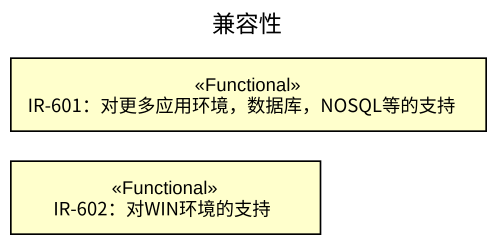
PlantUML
@startuml
title 兼容性
hide circle
hide empty members
class "IR-601：对更多应用环境，数据库，NOSQL等的支持" as IR_601_对更多应用环境_数据库_NOSQL等的支持 <<Functional>>
class "IR-602：对WIN环境的支持" as IR_602_对WIN环境的支持 <<Functional>>
@enduml
